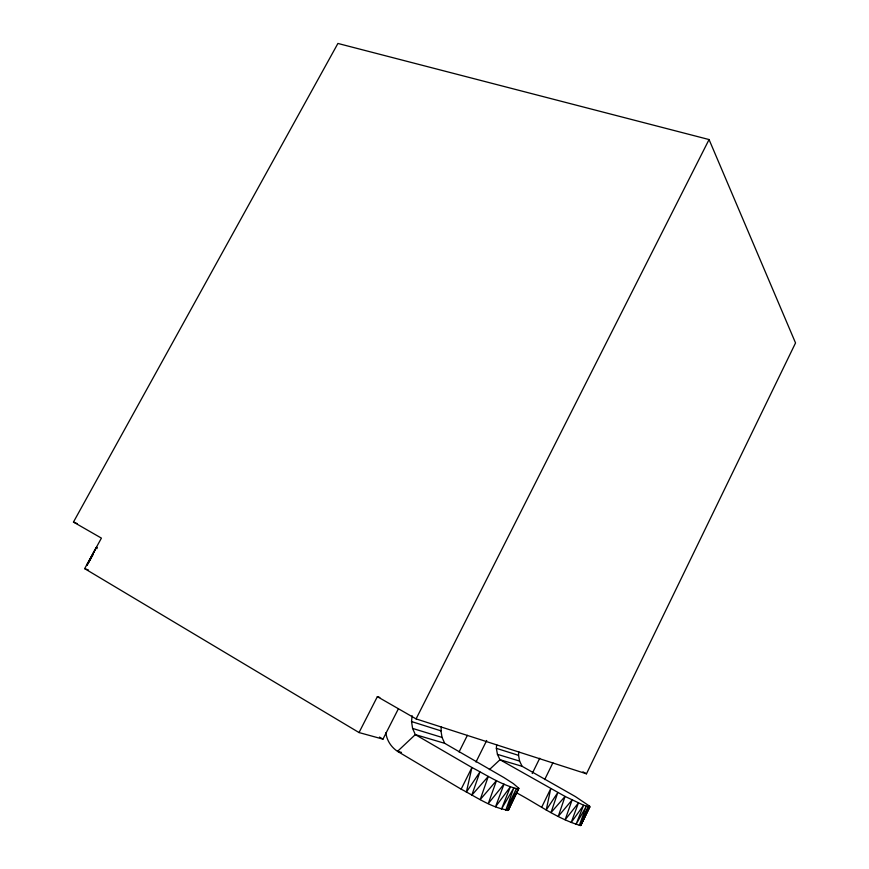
<?xml version="1.0" encoding="UTF-8"?>
<svg xmlns="http://www.w3.org/2000/svg" width="869" height="869" viewBox="0 0 869 869"><rect width="100%" height="100%" fill="white"/><g stroke="black" fill="none" stroke-linecap="round" stroke-linejoin="round"><path stroke-width="1.3" d="M517.142 793.136C537.954 804.194 557.681 818.989 580.568 825.55L589.823 806.997L589.595 806.16L575.376 796.569L522.106 766.295L519.608 761.103L518.543 755.346L518.804 751.815M541.615 807.355L550.74 788.661L546.232 809.984L557.789 792.582L551 812.602L565.067 796.428L558.256 816.393L572.095 799.98L565.132 819.771L578.417 802.978L571.183 822.509L583.631 805.237L576.006 824.431L586.303 806.258L579.308 825.431L588.28 806.866L580.568 825.55L589.823 806.997L583.631 805.237L565.067 796.428L499.99 759.734L497.437 754.335L496.362 748.339L496.655 744.668M385.901 732.676C386.651 740.258 391.191 747.188 397.524 751.348L461.157 789.171C476.277 796.982 491.452 807.855 508.398 810.234L518.782 788.259L513.373 783.632L503.944 777.581L444.722 743.332L442.039 737.423L440.974 730.851L441.343 726.821M461.157 789.171L471.932 767.501L466.36 792.18L479.905 771.998L471.802 795.2L488.269 776.451L480.199 799.599L496.492 780.579L488.291 803.543L504.031 784.11L495.536 806.769L510.375 786.814L501.478 809.072L513.731 788.064L505.736 810.31L516.295 788.835L507.507 810.516L518.554 789.095C501.837 785.25 487.042 775.333 471.932 767.501L415.328 734.609L412.59 728.428L411.537 721.563L412.123 715.708M581.046 825.246L589.595 806.16L587.737 809.723M359.027 732.556L377.363 696.656L416.088 718.902L586.466 773.801L795.537 342.951L709.061 139.551L337.911 43.45L73.463 522.063L101.412 538.117L84.673 568.63L359.027 732.556L382.968 739.139L398.154 709.256M532.219 773.54L539.736 758.235M544.689 779.58L552.901 762.786M475.984 762.026L486.694 740.486M459.06 751.967L467.381 735.326M416.088 718.902L709.061 139.551M514.013 797.427L518.782 788.259L508.398 810.234L508.039 808.898M585.261 814.481L586.499 812.102M97.067 548.621L96.296 547.589L86.878 565.122L96.296 547.589L97.263 547.416M87.335 564.568L89.985 559.994M91.31 557.702L93.298 554.281M86.878 565.122L90.952 558.517M489.345 769.662L499.99 759.734L522.106 766.295M401.467 752.38L397.524 751.348L415.328 734.609L444.722 743.332M412.59 728.428L442.039 737.423M497.437 754.335L519.608 761.103M411.537 721.563L440.974 730.851M496.362 748.339L518.543 755.346M377.363 696.656L379.807 697.481M84.673 568.63L88.475 570.021M73.463 522.063L77.222 523.605M582.936 771.846L586.466 773.801M379.481 737.064L382.968 739.139"/></g></svg>
